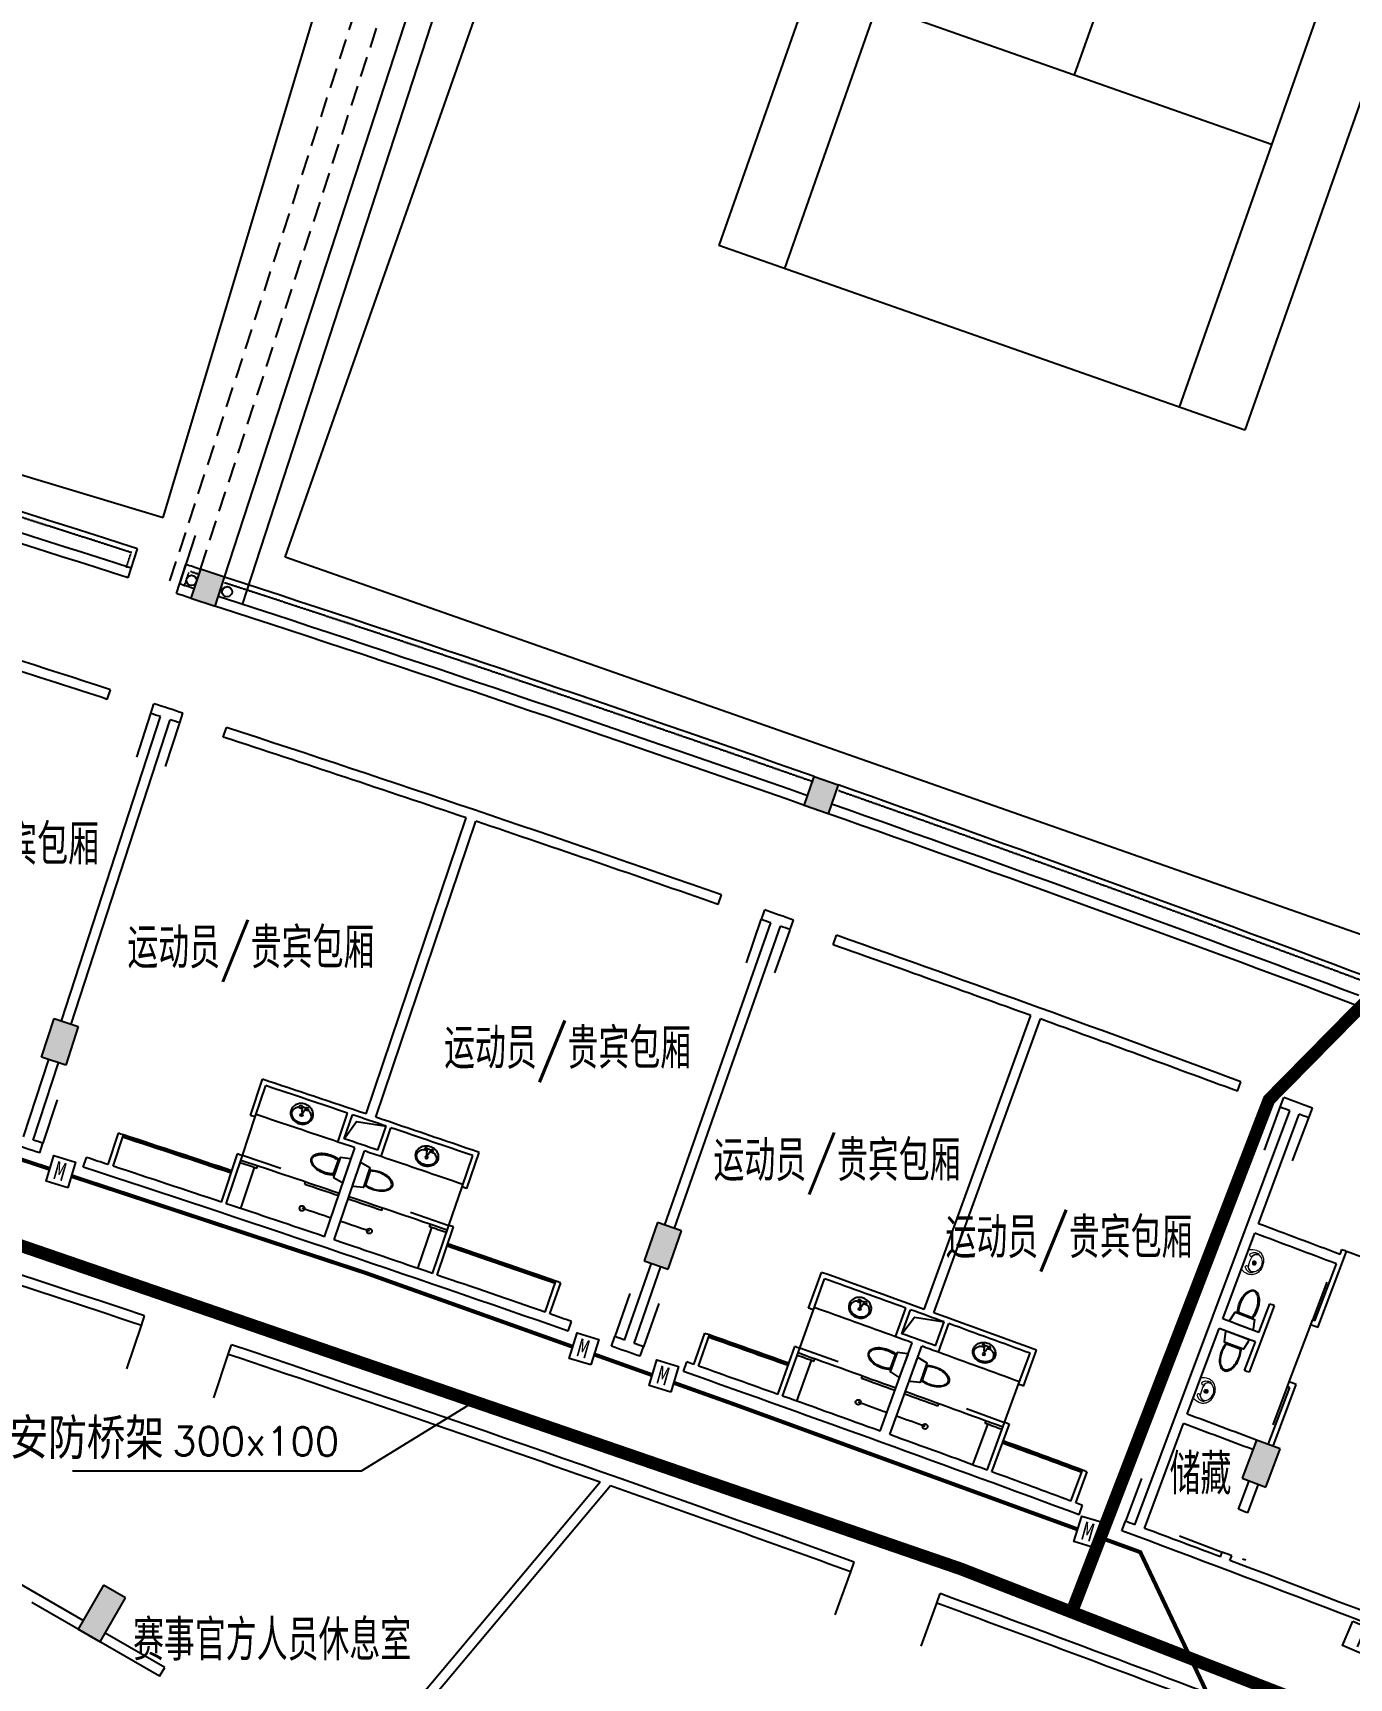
# Model space of a CAD drawing. Extents: x 23317406 to 24383751, y 42324270 to 43451021.
# Drawn here: x 24018326 to 24044219, y 43361843 to 43394221 of the extents above; entities that cross this region are included whole.
import ezdxf

# ---------------------------------------------------------------- set-up
doc = ezdxf.new("R2010")
doc.units = 0
doc.header["$MEASUREMENT"] = 0
doc.linetypes.add('DASHED', pattern=[0.75, 0.5, -0.25])
doc.linetypes.add('T-BW-SF$0$DOT2', pattern=[3.175, 0, -3.175])
doc.layers.get('0').update_dxf_attribs({"linetype": 'CONTINUOUS'})
for name, color, linetype in [('场地', 5, 'CONTINUOUS'), ('墙', 7, 'CONTINUOUS'), ('柱填充', 8, 'CONTINUOUS'), ('柱形', 7, 'CONTINUOUS'), ('汉字', 7, 'CONTINUOUS'), ('监控管线', 11, 'CONTINUOUS'), ('监控设备', 1, 'CONTINUOUS'), ('辅助件', 9, 'CONTINUOUS'), ('门禁管线', 6, 'CONTINUOUS'), ('门禁设备', 6, 'CONTINUOUS'), ('门窗', 7, 'CONTINUOUS')]:
    doc.layers.add(name, color=color, linetype=linetype)
doc.styles.add('ATT', font='txt')
doc.styles.add('HZ', font='txt.shx', dxfattribs={"bigfont": 'hztxt.shx'})
doc.styles.add('KSHZ', font='ROMANS.shx', dxfattribs={"height": 800, "bigfont": 'dfhz.shx'})
doc.styles.add('Q1', font='SimSun.ttf', dxfattribs={"width": 0.8, "height": 450})

# ---------------------------------------------------------------- blocks, each defined once
blk = doc.blocks.new('M100')
at = {"layer": '门窗'}
blk.add_line((0, 1000), (0, 0), dxfattribs=at)
blk = doc.blocks.new('WC-3')
for points in [[(382, 218, 0.033558), (397, 269, 0.056391), (412, 405, 0.056391), (397, 541, 0.070142), (358, 644, 0.106098), (290, 721, 0.162033), (225, 743, 0.162033), (161, 721, 0.106098), (93, 644, 0.070142), (54, 541, 0.056391), (38, 405, 0.056391), (54, 269, 0.033558), (69, 218)], [(55, 405, -0.056391), (70, 537, -0.070142), (108, 636, -0.106098), (170, 708, -0.162033), (225, 726, -0.162033), (280, 708, -0.106098), (343, 636, -0.070142), (381, 537, -0.056391), (396, 405, -0.056391), (381, 273, -0.027675), (369, 232), (81, 232, -0.027675), (70, 273, -0.056391)], [(-20, 24, 0.477064), (0, 0), (463, 0, 0.477064), (473, 12), (431, 207, 0.354037), (426, 211), (24, 211, 0.354037), (19, 207)]]:
    blk.add_lwpolyline(points, format="xyb", close=True)
blk = doc.blocks.new('T-FP-01$0$BAS01_PL')
at = {"lineweight": 0}
blk.add_line((-210, 0), (210, 0), dxfattribs=at)
for centre, major_axis, start_param, end_param in [((-13, 117), (-178, 178), -0.44319, -0.075128), ((-12, 164), (-127, 127), -0.628506, 0.161674), ((0, 80), (205, 205), 0.785397, 1.127606), ((0, 85), (184, 184), 0.628505, 0.94229), ((0, 80), (-205, 205), -1.127607, -0.785399), ((13, 164), (127, 127), 6.12151, 6.91169), ((13, 117), (178, 178), 0.075126, 0.443189), ((-64, 155), (131, 131), 1.907339, 2.356194), ((165, 178), (294, 294), 2.411873, 2.799781), ((-33, 140), (156, 156), 1.495668, 1.907339), ((-77, 211), (-70.7, 70.7), 0.161674, 2.208155), ((-165, 188), (-10.6, 10.6), 0.093906, 1.142323), ((-65, 221), (-84.9, 84.9), 1.094638, 1.958492), ((-126, 84), (21.2, 21.2), 3.413044, 6.554636), ((0, 730), (442, 442), 3.778951, 4.075029), ((0, 195), (26.9, 26.9), 0.7853973726036783, 7.068582679783264), ((0, 195), (-18.4, 18.4), -0.785399, 5.497786), ((78, 211), (70.7, 70.7), 4.075029, 6.12151), ((127, 84), (21.2, 21.2), 1.299344, 4.440937), ((65, 221), (84.9, 84.9), 4.324692, 5.188546), ((33, 140), (156, 156), 5.946641, 6.358312), ((165, 188), (10.6, 10.6), 5.140861, 6.189278), ((-165, 178), (-294, 294), 3.483403, 3.871311), ((64, 155), (131, 131), 5.497786, 5.946641)]:
    blk.add_ellipse(centre, major_axis=major_axis, ratio=1, start_param=start_param, end_param=end_param, dxfattribs=at)
for points in [[(-141, 58), (-175, 83), (-193, 127), (-204, 160), (-203, 207), (-193, 226), (-174, 237)], [(141, 58), (175, 83), (194, 127), (205, 160), (204, 207), (193, 226), (174, 237)]]:
    blk.add_open_spline(points, degree=3, dxfattribs=at)
blk.add_point((0, 195), dxfattribs=at)
blk = doc.blocks.new('A$C76E654EC')
at = {"layer": '辅助件', "xscale": -1, "rotation": 345.5881863549886}
blk.add_blockref('T-FP-01$0$BAS01_PL', (212, 52), dxfattribs=at)
blk = doc.blocks.new('A$C64BA7A78')
at = {"layer": '门窗', "yscale": 0.8999999999999999, "zscale": 0.8999999999999999}
for p, xscale, rotation in [((307, 1461), -0.8999999999999999, 160.0357514577107), ((1998, 845), 0.8999999999999999, 159.9402094131277)]:
    blk.add_blockref('M100', p, dxfattribs=dict(at, xscale=xscale, rotation=rotation))
blk = doc.blocks.new('A$C30FB1A88')
at = {"layer": '辅助件', "rotation": 66.85673863566856}
blk.add_blockref('WC-3', (600, 11), dxfattribs=at)
blk = doc.blocks.new('15PLAV04')
at = {"color": 0, "linetype": 'ByBlock'}
for p, q in [((2.5, -1.5), (2.5, 1.5)), ((7, 0.5), (3, 1.5)), ((4, 1.25), (4, 3.635323)), ((7, -0.5), (7, 0.5)), ((3, -1.5), (7, -0.5)), ((4, -3.628449), (4, -1.25))]:
    blk.add_line(p, q, dxfattribs=at)
blk.add_lwpolyline([(8, 9, 0.109452), (4.986152, 8.332258, 0.102376), (2.343146, 6.363961, 0.093737), (0.622313, 3.491319, 0.088426), (0, 0, 0.088426), (0.622313, -3.491319, 0.093737), (2.343146, -6.363961, 0.102376), (4.986152, -8.332258, 0.109452), (8, -9, 0.109452), (11.013848, -8.332258, 0.102376), (13.656854, -6.363961, 0.093737), (15.377687, -3.491319, 0.088426), (16, 0, 0.088426), (15.377687, 3.491319, 0.093737), (13.656854, 6.363961, 0.102376), (11.013848, 8.332258, 0.109452)], format="xyb", close=True, dxfattribs=at)
for centre in [(3, 2.5), (9, 0), (3, -2.5)]:
    blk.add_circle(centre, 1, dxfattribs=at)
for centre, radius, start, end in [((7, 3.635323), 3, 146.09549, 180), ((11.358035, 0.706347), 8.250845, 143.130102, 146.09549), ((9.915843, 1.787992), 6.448105, 118.911201, 143.130102), ((9, 3.446272), 4.553728, 90, 118.911201), ((9, 3.446272), 4.553728, 61.088799, 90), ((8.084157, 1.787992), 6.448105, 36.869898, 61.088799), ((6.641965, 0.706347), 8.250845, 17.257939, 36.869898), ((4.368267, 0), 10.631733, 0, 17.257939), ((4.368267, 0), 10.631733, 342.742061, 0), ((7, -3.628449), 3, 180, 212.259808), ((9.915843, -1.787992), 6.448105, 212.259808, 241.088799), ((9, -3.446272), 4.553728, 241.088799, 270), ((9, -3.446272), 4.553728, 270, 298.911201), ((8.084157, -1.787992), 6.448105, 298.911201, 323.130102), ((6.641965, -0.706347), 8.250845, 323.130102, 342.742061)]:
    blk.add_arc(centre, radius, start, end, dxfattribs=at)
at = {"color": 0, "linetype": 'ByBlock', "style": 'ATT'}
for tag, p, flags in [('ITEM', (0, -17.5), 3), ('ROOM_NUMBER', (0, -26.5), 1)]:
    blk.add_attdef(tag, p, '', height=6, dxfattribs=dict(at, flags=flags))
blk = doc.blocks.new('A$C7CF24AF0')
at = {"layer": '辅助件', "xscale": 25, "yscale": 25, "zscale": 25, "rotation": 246.9327746713677}
blk.add_blockref('15PLAV04', (300, 388), dxfattribs=at)
blk = doc.blocks.new('A$C598A25E8')
at = {"layer": '监控设备', "color": 6}
blk.add_lwpolyline([(525, 73), (86, 0), (0, 518), (439, 591)], close=True, dxfattribs=at)
at = {"layer": '门禁设备', "style": 'Q1', "width": 0.9}
blk.add_text('M', height=360, rotation=10.6583, dxfattribs=at).set_placement((170, 101, -121))
blk = doc.blocks.new('A$C62181696')
at = {"layer": '监控管线'}
blk.add_lwpolyline([(0, 519), (936, 519), (936, 3), (0, 3)], close=True, dxfattribs=at)
at = {"layer": '门禁管线', "color": 6, "style": 'HZ'}
blk.add_text('PT', height=400, rotation=359.4412, dxfattribs=at).set_placement((206, 91, -121))
blk = doc.blocks.new('A$C28D63360')
at = {"layer": '监控管线'}
blk.add_blockref('A$C62181696', (0, 0), dxfattribs=at)

msp = doc.modelspace()

# ---------------------------------------------------------------- hatches: boundary and pattern name
at = {"layer": '柱填充'}
for points in [[(24021435.27167, 43383094.85733), (24021910.72215, 43382940.10964), (24022096.45652, 43383510.63811), (24021621.00604, 43383665.3858)], [(24034169.62888, 43379419.85889), (24033697.88789, 43379585.57079), (24033499.03887, 43379019.47975), (24033970.77987, 43378853.76785)], [(24018742.34771, 43374823.70721), (24019217.78083, 43374668.90622), (24018970.09925, 43373908.21322), (24018494.66613, 43374063.01422)], [(24031087.91549, 43370645.36278), (24030616.17449, 43370811.07468), (24030351.03545, 43370056.28909), (24030822.77645, 43369890.57719)], [(24042863.09182, 43366352.14972), (24042395.27361, 43366528.63237), (24042112.90137, 43365780.12323), (24042580.71958, 43365603.64059)], [(24020148.94204, 43363422.28459), (24019715.92934, 43363672.28459), (24019215.92934, 43362806.25919), (24019648.94204, 43362556.25919)]]:
    msp.add_hatch(color=256, dxfattribs=at).paths.add_polyline_path(points)

# ---------------------------------------------------------------- linework, layer by layer
at = {"layer": '场地'}
for p, q in [((24020887.11709, 43384685.86924), (24032677.13639, 43423954.11907)), ((24023290.4415, 43383903.49665), (24036876.65846, 43422587.01651)), ((24039697.28733, 43412465.47956), (24031820.59521, 43390038.47304)), ((24040989.88299, 43412011.50109), (24033113.19087, 43389584.49457)), ((24048754.89198, 43409284.31656), (24040878.19986, 43386857.31005)), ((24050047.48765, 43408830.33809), (24042170.79552, 43386403.33158)), ((24043054.81676, 43405472.80867), (24038813.2661, 43393396.00247)), ((24034930.7616, 43394759.59473), (24042695.77059, 43392032.41021)), ((23998858.5867, 43391299.78251), (24020886.63821, 43384686.01302)), ((24042170.79552, 43386403.33158), (24031820.59521, 43390038.47304)), ((24044990.95265, 43376281.96031), (24023290.91325, 43383903.33097))]:
    msp.add_line(p, q, dxfattribs=at)
at = {"layer": '墙'}
for p, q in [((24020198.72729, 43383495.2002), (24020382.85595, 43384066.24891)), ((24021150.02509, 43383187.51408), (24021335.18642, 43383758.22879)), ((24019788.8498, 43381105.57215), (24019850.34472, 43381295.88341)), ((24020644.86837, 43380828.19531), (24020706.67439, 43381018.40576)), ((24021215.2949, 43380642.5), (24021277.30823, 43380832.64296)), ((24018885.30226, 43374777.16122), (24020835.01576, 43380766.37159)), ((24019075.47551, 43374715.24082), (24021025.19249, 43380704.4619)), ((24022070.55439, 43380362.79139), (24022132.87855, 43380552.8327)), ((24024880.88557, 43372944.86386), (24026851.8441, 43378770.48175)), ((24025070.33656, 43372880.76765), (24027041.29508, 43378706.38554)), ((24031807.20835, 43377068.62732), (24031873.07102, 43377257.47146)), ((24032656.61002, 43376771.60458), (24032722.78139, 43376960.34078)), ((24030757.6494, 43370761.37776), (24032845.28276, 43376705.41697)), ((24030946.3458, 43370695.093), (24033033.98285, 43376639.14274)), ((24033222.60744, 43376572.81803), (24033288.98451, 43376761.48197)), ((24034071.19652, 43376273.48162), (24034137.88198, 43376462.03678)), ((24035862.30602, 43369100.51192), (24037957.36374, 43374882.65983)), ((24036050.34335, 43369032.37996), (24038145.40107, 43374814.52787)), ((24018141.94427, 43372493.68348), (24018637.66351, 43374016.45428)), ((24018332.12101, 43372431.77379), (24018827.83676, 43373954.53388)), ((24022605.12451, 43372918.1564), (24022842.61088, 43373629.56361)), ((24022699.9788, 43372886.49155), (24022905.80033, 43373503.04447)), ((24042020.51127, 43373393.18982), (24042090.0857, 43373580.69821)), ((24042863.88956, 43373079.47215), (24042933.77049, 43373266.86654)), ((24024325.40564, 43372393.63323), (24024517.27641, 43372962.1274)), ((24024452.13313, 43372456.4038), (24024612.02544, 43372930.14893)), ((24040006.95707, 43364859.5784), (24043051.22019, 43373009.57623)), ((24042433.77126, 43370784.99604), (24043238.57645, 43372939.59317)), ((24043425.85623, 43372869.56113), (24043495.9414, 43373056.87922)), ((24019807.40849, 43371948.87137), (24020010.55658, 43372566.31032)), ((24019902.3991, 43371917.61781), (24020105.54718, 43372535.05676)), ((24025114.44556, 43372232.32622), (24025275.03422, 43372705.83576)), ((24025177.02974, 43372105.50658), (24025369.73613, 43372673.71803)), ((24018460.31251, 43372179.63429), (24018522.32754, 43372369.7767)), ((24019315.56318, 43371899.90737), (24019377.89414, 43372089.94645)), ((24022035.15722, 43371210.77908), (24022351.80571, 43372159.32203)), ((24022130.01151, 43371179.11423), (24022446.66001, 43372127.65718)), ((24026767.8087, 43371510.23856), (24026978.60915, 43372125.10698)), ((24026862.40384, 43371477.80772), (24027105.63513, 43372187.27129)), ((24026184.05362, 43369807.52601), (24026508.362, 43370753.47743)), ((24026278.64876, 43369775.09517), (24026602.95714, 43370721.04659)), ((24041733.94066, 43368911.43332), (24042363.7882, 43370597.63977)), ((24043604.46815, 43368742.9213), (24044169.29692, 43370239.90779)), ((24044040.43669, 43370181.65647), (24044075.73849, 43370275.21812)), ((24029962.35374, 43368496.96262), (24030492.55249, 43370006.57737)), ((24030151.05384, 43368430.68839), (24030681.24888, 43369940.29261)), ((24033586.49414, 43369122.46555), (24033839.13587, 43369828.63278)), ((24043546.21152, 43368871.79331), (24043969.8331, 43369994.53316)), ((24028402.46411, 43369041.82405), (24028615.92678, 43369655.77331)), ((24028496.91785, 43369008.98364), (24028710.38052, 43369622.93289)), ((24033680.64977, 43369088.77998), (24033899.60593, 43369700.79158)), ((24042445.27328, 43368645.01724), (24042657.08439, 43369206.38801)), ((24020460.01431, 43368784.121), (24020523.07084, 43368973.92057)), ((24028858.00144, 43368671.45154), (24028923.85735, 43368860.29803)), ((24035295.16794, 43368561.28326), (24035499.14906, 43369125.54535)), ((24035423.20848, 43368621.33009), (24035593.19274, 43369091.54849)), ((24036080.57882, 43368383.14372), (24036251.25425, 43368853.1117)), ((24042256.4784, 43367861.37552), (24042750.70417, 43369171.24026)), ((24043464.12809, 43368795.88042), (24043499.42989, 43368889.44207)), ((24029707.40723, 43368374.44871), (24029773.57691, 43368563.18549)), ((24031325.50903, 43368016.44138), (24031542.47952, 43368629.15976)), ((24031419.77339, 43367983.06131), (24031636.74389, 43368595.77968)), ((24036140.43733, 43368255.01504), (24036345.24784, 43368818.97661)), ((24041034.11006, 43367037.8706), (24041663.9576, 43368724.07705)), ((24022166.94348, 43368213.8662), (24022230.63358, 43368403.45409)), ((24030273.40296, 43368175.66274), (24030339.78171, 43368364.3261)), ((24032980.15398, 43367427.66419), (24033317.00962, 43368369.2205)), ((24033074.30962, 43367393.97862), (24033411.16525, 43368335.53493)), ((24037718.12606, 43367625.87277), (24037942.024, 43368236.09381)), ((24037812.00622, 43367591.42693), (24038070.35, 43368295.52813)), ((24042162.85847, 43367896.52288), (24042374.66958, 43368457.89365)), ((24031121.9828, 43367876.30823), (24031188.67502, 43368064.861)), ((24042628.8633, 43366440.51154), (24043051.98636, 43367561.93016)), ((24042722.42694, 43366405.21501), (24043180.84657, 43367620.18143)), ((24043005.20472, 43367579.57891), (24043040.50652, 43367673.14056)), ((24037098.101, 43365936.02989), (24037442.55937, 43366874.83149)), ((24037191.98116, 43365901.58405), (24037536.43953, 43366840.38565)), ((24040194.31334, 43364789.59534), (24040964.127, 43366850.51433)), ((24038746.25634, 43365328.43911), (24038972.13216, 43365937.9308)), ((24038840.02429, 43365293.68898), (24039065.90011, 43365903.18067)), ((24042040.57471, 43365164.62033), (24042252.88528, 43365727.31484)), ((24042227.69802, 43365094.01674), (24042440.01256, 43365656.72178)), ((24038906.26102, 43365055.81446), (24038975.82873, 43365243.32535)), ((24039749.64381, 43364742.11662), (24039819.52307, 43364929.51163)), ((24041687.55673, 43364229.00378), (24041722.85853, 43364322.56543)), ((24019315.92922, 43362979.46442), (24017324.07079, 43364129.46442)), ((24034416.66892, 43363933.87349), (24034484.90588, 43364121.87274)), ((24041874.68004, 43364158.40018), (24041909.98183, 43364251.96184)), ((24036107.32045, 43363317.03062), (24036176.18494, 43363504.80091)), ((24020818.07621, 43361881.25934), (24018306.60254, 43363331.25934)), ((24020918.07621, 43362054.46442), (24019748.94192, 43362729.46442)), ((24020818.07621, 43361881.25934), (24020918.07621, 43362054.46442))]:
    msp.add_line(p, q, dxfattribs=at)
at = {"layer": '墙', "ltscale": 300}
for p, q in [((24024063.65887, 43370529.36376), (24024656.54883, 43372281.7854)), ((24024253.10985, 43370465.26755), (24024845.99981, 43372217.68919)), ((24034993.62355, 43366703.03596), (24035623.84417, 43368442.38126)), ((24035181.66088, 43366634.904), (24035811.8815, 43368374.24931))]:
    msp.add_line(p, q, dxfattribs=at)
at = {"layer": '墙', "ltscale": 5000}
for p, q in [((24029485.04846, 43365696.79676), (24025163.84118, 43360546.98246)), ((24029686.56991, 43365625.81591), (24025317.05007, 43360418.42494))]:
    msp.add_line(p, q, dxfattribs=at)
for start, end in [(67.1172342395, 67.1172342395), (66.2587266313, 66.2587266313), (64.4772342395, 64.4772342395), (64.9387266313, 64.9387266313)]:
    msp.add_arc((23850578.58196, 42857442.58139), 533172.67138, start, end, dxfattribs=at)
at = {"layer": '墙'}
for centre, radius, start, end in [((23850634.74669, 42857737.27781), 530172.67138, 79.4743453394, 79.4743453394), ((23850639.30178, 42857736.37231), 530172.67138, 78.1227654233, 78.1227654233), ((23850644.55659, 42857735.23786), 530172.67138, 77.5606287088, 77.5606287088), ((23850649.0789, 42857734.18074), 530172.67138, 76.2090487927, 76.2090487927), ((23850578.58196, 42857442.58139), 553322.67138, 72.1286283283, 73.2620759435), ((23850578.58196, 42857442.58139), 552722.67138, 72.1286283283, 73.2626246478), ((23850578.58196, 42857442.58139), 552922.67138, 72.1286283283, 73.2620759435), ((23850578.58196, 42857442.58139), 550522.67138, 72.0928934249, 72.9732144524), ((23850578.58196, 42857442.58139), 553322.67138, 71.9938866954, 72.0249860751), ((23850578.58196, 42857442.58139), 553322.67138, 70.6738847678, 71.9420749464), ((23850578.58196, 42857442.58139), 552722.67138, 71.9938962623, 72.0249860751), ((23850578.58196, 42857442.58139), 552922.67138, 71.9938866954, 72.0249860751), ((23850578.58196, 42857442.58139), 552922.67138, 70.6738847678, 71.9420749464), ((23850578.58196, 42857442.58139), 552722.67138, 70.6733362225, 71.9426246479), ((23850578.58196, 42857442.58139), 550322.67138, 72.0928934249, 72.5226426322), ((23850578.58196, 42857442.58139), 550522.67138, 71.9367521904, 71.9992086805), ((23850578.58196, 42857442.58139), 550322.67138, 71.9783917419, 71.9992086805), ((23850578.58196, 42857442.58139), 550322.67138, 71.9367521904, 71.957569129), ((23850578.58196, 42857442.58139), 550522.67138, 70.7728934249, 71.8430674459), ((23850578.58196, 42857442.58139), 550322.67138, 71.3183917419, 71.8430674459), ((23850578.58196, 42857442.58139), 553322.67138, 69.4782482342, 70.6220730186), ((23850578.58196, 42857442.58139), 552922.67138, 69.4782632162, 70.6220730186), ((23850578.58196, 42857442.58139), 550322.67138, 70.7728934249, 71.297569129), ((23850578.58196, 42857442.58139), 552722.67138, 69.4782707153, 70.6220646083), ((23850578.58196, 42857442.58139), 550522.67138, 70.6167521904, 70.6792086805), ((23850578.58196, 42857442.58139), 550322.67138, 70.6583917419, 70.6792086805), ((23850578.58196, 42857442.58139), 550322.67138, 70.6167521904, 70.637569129), ((23850578.58196, 42857442.58139), 550522.67138, 69.6427787621, 70.5230674459), ((23850578.58196, 42857442.58139), 550322.67138, 70.0933344104, 70.5230674459), ((23850578.58196, 42857442.58139), 550322.67138, 69.6427787621, 70.0725117975), ((23850578.58196, 42857442.58139), 544172.67138, 71.3185094059, 71.5449039016), ((23850578.58196, 42857442.58139), 544072.67138, 71.3553656409, 71.5343739635), ((23850578.58196, 42857442.58139), 539022.67138, 71.62212287, 73.1673944776), ((23850578.58196, 42857442.58139), 550322.67138, 69.528277079, 69.5490940176), ((23850578.58196, 42857442.58139), 550522.67138, 69.4866375275, 69.5490940176), ((23850578.58196, 42857442.58139), 543422.67138, 71.5343676654, 71.5449106823), ((23850578.58196, 42857442.58139), 544072.67138, 71.2711261356, 71.3448347352), ((23850578.58196, 42857442.58139), 544172.67138, 71.0710569693, 71.297451465), ((23850578.58196, 42857442.58139), 550322.67138, 69.4866375275, 69.5074544661), ((23850578.58196, 42857442.58139), 541622.67138, 71.9362389498, 71.9574018938), ((23850578.58196, 42857442.58139), 542272.67138, 71.782617824, 71.7931836855), ((23850578.58196, 42857442.58139), 543572.67138, 71.271130979, 71.3448298919), ((23850578.58196, 42857442.58139), 544072.67138, 71.0815869073, 71.26059523), ((23850578.58196, 42857442.58139), 541422.67138, 71.9362389498, 71.999721921), ((23850578.58196, 42857442.58139), 541622.67138, 71.7931900256, 71.8410144833), ((23850578.58196, 42857442.58139), 542622.67138, 71.5343598931, 71.5449199127), ((23850578.58196, 42857442.58139), 543472.67138, 71.3185229673, 71.355371454), ((23850578.58196, 42857442.58139), 543472.67138, 71.2605894168, 71.2974379035), ((23850578.58196, 42857442.58139), 541422.67138, 70.7749463875, 71.8410144833), ((23850578.58196, 42857442.58139), 541622.67138, 71.5449286871, 71.782611484), ((23850578.58196, 42857442.58139), 543422.67138, 71.0710501886, 71.0815932054), ((23850578.58196, 42857442.58139), 541622.67138, 71.3185589771, 71.5343501455), ((23850578.58196, 42857442.58139), 538822.67138, 71.62212287, 72.4093011444), ((23850578.58196, 42857442.58139), 542622.67138, 71.0710409582, 71.0816009777), ((23850578.58196, 42857442.58139), 547822.67138, 69.3279804354, 69.5074069539), ((23850578.58196, 42857442.58139), 548022.67138, 69.3279804354, 69.5074107708), ((23850578.58196, 42857442.58139), 541622.67138, 71.0816107253, 71.2974018938), ((23850578.58196, 42857442.58139), 548122.67138, 69.3175273411, 69.3279804354), ((23850578.58196, 42857442.58139), 544172.67138, 70.0934520744, 70.3198465701), ((23850578.58196, 42857442.58139), 541622.67138, 70.8333493869, 71.0710321837), ((23850578.58196, 42857442.58139), 542272.67138, 70.8227771853, 70.8333430468), ((23850578.58196, 42857442.58139), 544072.67138, 70.1303083094, 70.3093166321), ((23850578.58196, 42857442.58139), 546622.67138, 69.4170755915, 69.4275573845), ((23850578.58196, 42857442.58139), 541622.67138, 70.7749463875, 70.8227708453), ((23850578.58196, 42857442.58139), 543422.67138, 70.309310334, 70.3198533508), ((23850578.58196, 42857442.58139), 544072.67138, 70.0460688042, 70.1197774038), ((23850578.58196, 42857442.58139), 544172.67138, 69.8459996379, 70.0723941335), ((23850578.58196, 42857442.58139), 546022.67138, 69.4276668053, 69.5073724757), ((23850578.58196, 42857442.58139), 546622.67138, 69.3279804354, 69.3332213248), ((23850578.58196, 42857442.58139), 541622.67138, 70.6585589771, 70.679721921), ((23850578.58196, 42857442.58139), 542272.67138, 70.495087717, 70.5056535785), ((23850578.58196, 42857442.58139), 543472.67138, 70.0934656359, 70.1303141226), ((23850578.58196, 42857442.58139), 543572.67138, 70.0460736475, 70.1197725604), ((23850578.58196, 42857442.58139), 544072.67138, 69.8565295759, 70.0355378985), ((23850578.58196, 42857442.58139), 545822.67138, 69.4277033324, 69.5073686307), ((23850578.58196, 42857442.58139), 546522.67138, 69.3174967386, 69.3332222838), ((23850578.58196, 42857442.58139), 538822.67138, 70.607832923, 71.4307550606), ((23850578.58196, 42857442.58139), 539022.67138, 70.0509271526, 71.4307550606), ((23850578.58196, 42857442.58139), 541422.67138, 70.6162389498, 70.679721921), ((23850578.58196, 42857442.58139), 541622.67138, 70.6162389498, 70.6374018938), ((23850578.58196, 42857442.58139), 542622.67138, 70.3093025617, 70.3198625812), ((23850578.58196, 42857442.58139), 543472.67138, 70.0355320854, 70.0723805721), ((23850578.58196, 42857442.58139), 541622.67138, 70.5056599186, 70.5210144833), ((23850578.58196, 42857442.58139), 541622.67138, 70.3198551839, 70.495081377), ((23850578.58196, 42857442.58139), 545222.67138, 69.4173043665, 69.4278130743), ((23850578.58196, 42857442.58139), 541422.67138, 69.6448317247, 70.5210144833), ((23850578.58196, 42857442.58139), 543422.67138, 69.8459928571, 69.856535874), ((23850578.58196, 42857442.58139), 545222.67138, 69.3279804354, 69.3332347822), ((23850578.58196, 42857442.58139), 545322.67138, 69.3174736689, 69.3332338187), ((23850578.58196, 42857442.58139), 541622.67138, 70.0935016456, 70.3092928141), ((23850578.58196, 42857442.58139), 544022.67138, 69.354274157, 69.507333899), ((23850578.58196, 42857442.58139), 541622.67138, 69.8565533939, 70.0723445623), ((23850578.58196, 42857442.58139), 542622.67138, 69.8459836267, 69.8565436463), ((23850578.58196, 42857442.58139), 543822.67138, 69.3542826405, 69.5073300257), ((23850578.58196, 42857442.58139), 542272.67138, 69.6601602858, 69.6707261474), ((23850578.58196, 42857442.58139), 538822.67138, 70.0509271526, 70.5851137116), ((23850578.58196, 42857442.58139), 541622.67138, 69.6707324874, 69.8459586805), ((23850578.58196, 42857442.58139), 541622.67138, 69.6447993811, 69.6601539458), ((23850578.58196, 42857442.58139), 542622.67138, 69.317421389, 69.3385570243), ((23850578.58196, 42857442.58139), 541422.67138, 67.616116082, 69.5496072581), ((23850578.58196, 42857442.58139), 541622.67138, 69.5284443142, 69.5496072581), ((23850578.58196, 42857442.58139), 541622.67138, 69.3385589771, 69.5072872309), ((23850578.58196, 42857442.58139), 541722.67138, 69.3174038465, 69.3385570243), ((23850578.58196, 42857442.58139), 541622.67138, 68.0185589771, 69.3174018938), ((23850578.58196, 42857442.58139), 539022.67138, 69.0090338229, 69.8595593432), ((23850578.58196, 42857442.58139), 538822.67138, 69.3386139486, 69.8595593432)]:
    msp.add_arc(centre, radius, start, end, dxfattribs=at)
at = {"layer": '柱填充', "linetype": 'T-BW-SF$0$DOT2', "ltscale": 10}
for p, q in [((24020164.92595, 43383716.22927), (24020256.99028, 43384001.75364)), ((24021306.86186, 43383346.88349), (24021399.44253, 43383632.24085))]:
    msp.add_line(p, q, dxfattribs=at)
for start, end in [(72.1389850586, 73.2620759435), (71.9938866954, 72.0146293448), (70.6738847678, 71.9420749464), (69.4886087089, 70.6220730186)]:
    msp.add_arc((23850578.58196, 42857442.58139), 553222.67138, start, end, dxfattribs=at)
at = {"layer": '柱形'}
for p, q in [((24021621.00604, 43383665.3858), (24021435.27167, 43383094.85733)), ((24022096.45652, 43383510.63811), (24021621.00604, 43383665.3858)), ((24021910.72215, 43382940.10964), (24022096.45652, 43383510.63811)), ((24021435.27167, 43383094.85733), (24021910.72215, 43382940.10964)), ((24033499.03887, 43379019.47975), (24033697.88789, 43379585.57079)), ((24033697.88789, 43379585.57079), (24034169.62888, 43379419.85889)), ((24034169.62888, 43379419.85889), (24033970.77987, 43378853.76785)), ((24033970.77987, 43378853.76785), (24033499.03887, 43379019.47975)), ((24018494.66613, 43374063.01422), (24018742.34771, 43374823.70721)), ((24018742.34771, 43374823.70721), (24019217.78083, 43374668.90622)), ((24019217.78083, 43374668.90622), (24018970.09925, 43373908.21322)), ((24018970.09925, 43373908.21322), (24018494.66613, 43374063.01422)), ((24030616.17449, 43370811.07468), (24030351.03545, 43370056.28909)), ((24031087.91549, 43370645.36278), (24030616.17449, 43370811.07468)), ((24030822.77645, 43369890.57719), (24031087.91549, 43370645.36278)), ((24030351.03545, 43370056.28909), (24030822.77645, 43369890.57719)), ((24042395.27361, 43366528.63237), (24042112.90137, 43365780.12323)), ((24042863.09182, 43366352.14972), (24042395.27361, 43366528.63237)), ((24042580.71958, 43365603.64059), (24042863.09182, 43366352.14972)), ((24042112.90137, 43365780.12323), (24042580.71958, 43365603.64059)), ((24019715.92934, 43363672.28459), (24019215.92934, 43362806.25919)), ((24020148.94204, 43363422.28459), (24019715.92934, 43363672.28459)), ((24019648.94204, 43362556.25919), (24020148.94204, 43363422.28459)), ((24019215.92934, 43362806.25919), (24019648.94204, 43362556.25919))]:
    msp.add_line(p, q, dxfattribs=at)
at = {"layer": '监控管线'}
for p, q in [((24024791.13867, 43365920.92231), (24026964.68141, 43367261.00777)), ((24019102.93147, 43365920.92231), (24024791.13867, 43365920.92231))]:
    msp.add_line(p, q, dxfattribs=at)
at = {"layer": '监控管线', "color": 2, "const_width": 250}
for points in [[(24044564.89986, 43375175.95917), (24042642.73946, 43373224.54249), (24038797.04316, 43363232.83021)], [(24005962.50221, 43374375.84004), (24015968.38047, 43371083.25573), (24036574.23217, 43363994.77166), (24059466.1809, 43355072.36259), (24079699.51177, 43346886.28986)]]:
    msp.add_lwpolyline(points, dxfattribs=at)
at = {"layer": '监控设备', "color": 1}
msp.add_line((24042190.49089, 43364161.06241), (24042119.77946, 43364184.60341), dxfattribs=at)
at = {"layer": '辅助件', "linetype": 'DASHED', "ltscale": 800}
for p, q in [((24021021.61267, 43383439.40059), (24034471.50391, 43424755.33149)), ((24021621.01468, 43383665.41233), (24034587.34589, 43423495.9236))]:
    msp.add_line(p, q, dxfattribs=at)
at = {"layer": '辅助件', "ltscale": 300}
for p, q in [((24022447.93818, 43382975.07793), (24035897.82942, 43424291.00883)), ((24022096.45652, 43383510.63811), (24035063.00393, 43423341.81352))]:
    msp.add_line(p, q, dxfattribs=at)
at = {"layer": '辅助件'}
for p, q in [((24022414.5744, 43371084.11968), (24022683.6906, 43371890.27628)), ((24022731.1068, 43371874.41107), (24022746.93923, 43371921.83823)), ((24023673.95301, 43371557.93004), (24023689.94225, 43371605.30456)), ((24025187.26246, 43371045.93797), (24025203.32133, 43371093.28893)), ((24025900.26819, 43369904.81852), (24026175.89445, 43370708.7726)), ((24026128.58567, 43370724.95532), (24026144.80109, 43370772.25291)), ((24043040.30064, 43367673.21827), (24043464.12809, 43368795.88042)), ((24033356.77651, 43367292.92193), (24033643.06654, 43368093.14065)), ((24033690.13272, 43368076.26533), (24033706.9755, 43368123.34316)), ((24034625.99717, 43367739.69891), (24034642.9956, 43367786.72076)), ((24036128.01451, 43367195.46983), (24036145.08205, 43367242.46664)), ((24036816.46052, 43366039.3674), (24037109.21204, 43366837.24492)), ((24037062.26005, 43366854.43539), (24037079.48297, 43366901.37549))]:
    msp.add_line(p, q, dxfattribs=at)
for points in [[(24024452.13313, 43372456.4038), (24024693.54908, 43372798.60875), (24025275.03422, 43372705.83576)], [(24035423.20848, 43368621.33009), (24035672.46551, 43368948.05826), (24036251.25425, 43368853.1117)]]:
    msp.add_lwpolyline(points, dxfattribs=at)
for centre in [(24023619.63531, 43371088.33559), (24024945.26116, 43370639.80272), (24034561.65211, 43367271.37309), (24035877.38548, 43366794.60132)]:
    msp.add_circle(centre, 50, dxfattribs=at)
for centre, radius, start, end in [((23850578.58196, 42857442.58139), 543472.67138, 71.355371454, 71.5343681504), ((23850578.58196, 42857442.58139), 543472.67138, 71.0815927204, 71.2605894168), ((23850578.58196, 42857442.58139), 542472.67138, 71.4973915482, 71.5343501455), ((23850578.58196, 42857442.58139), 542522.67138, 71.3185414281, 71.53435892), ((23850578.58196, 42857442.58139), 542472.67138, 71.3185424016, 71.3923480562), ((23850578.58196, 42857442.58139), 542472.67138, 71.2236128147, 71.2974184693), ((23850578.58196, 42857442.58139), 542522.67138, 71.0816019508, 71.2974194427), ((23848506.14099, 42851479.81366), 548322.67138, 71.3129851959, 71.3756466088), ((23848601.13495, 42851447.6407), 548322.67138, 71.2398939449, 71.3025553578), ((23850578.58196, 42857442.58139), 542472.67138, 71.0816107253, 71.1185693226), ((23850578.58196, 42857442.58139), 543472.67138, 70.1303141226, 70.309310819), ((23850578.58196, 42857442.58139), 542522.67138, 70.0934840967, 70.3093015886), ((23850578.58196, 42857442.58139), 543472.67138, 69.856535389, 70.0355320854), ((23850578.58196, 42857442.58139), 542472.67138, 70.2723342168, 70.3092928141), ((23850578.58196, 42857442.58139), 542472.67138, 70.0934850701, 70.1672907247), ((23848379.13278, 42851525.48465), 548322.67138, 70.0879278645, 70.1505892773), ((23850578.58196, 42857442.58139), 542472.67138, 69.9985554832, 70.0723611379), ((23850578.58196, 42857442.58139), 542522.67138, 69.8565446194, 70.0723621113), ((23848473.41718, 42851491.28811), 548322.67138, 70.0148366135, 70.0774980263), ((23850578.58196, 42857442.58139), 542472.67138, 69.8565533939, 69.8935119912)]:
    msp.add_arc(centre, radius, start, end, dxfattribs=at)
at = {"layer": '门禁管线', "const_width": 80}
for points in [[(24017640.19563, 43372199.1769), (24018653.60608, 43371865.29618)], [(24019088.57005, 43371721.99188), (24024866.10166, 43369818.51202), (24028957.866, 43368359.4057)], [(24029380.41133, 43368208.72777), (24030526.57345, 43367800.01107)], [(24030934.03477, 43367654.71204), (24032155.61265, 43367219.1024), (24038892.36203, 43364765.4946)], [(24039301.72175, 43364616.40071), (24040110.48341, 43364321.83967), (24041410.37065, 43361582.52458)]]:
    msp.add_lwpolyline(points, dxfattribs=at)
at = {"layer": '门窗'}
for p, q in [((24022446.66001, 43372127.65718), (24022699.99953, 43372886.48463)), ((24026508.362, 43370753.47743), (24026767.78803, 43371510.24565)), ((24033411.16525, 43368335.53493), (24033680.67034, 43369088.77262)), ((24037442.55937, 43366874.83149), (24037718.10555, 43367625.88029))]:
    msp.add_line(p, q, dxfattribs=at)
for centre in [(24021446.1004, 43383447.24837), (24022144.42842, 43383223.8049)]:
    msp.add_circle(centre, 100, dxfattribs=at)
for radius, start, end in [(542222.67138, 71.5449286871, 71.7826173369), (542247.67138, 71.5449286871, 71.7826175804), (542272.67138, 71.5449286871, 71.782617824), (542222.67138, 70.833343534, 71.0710321837), (542247.67138, 70.8333432904, 71.0710321837), (542272.67138, 70.8333430468, 71.0710321837), (542222.67138, 70.3198551839, 70.4950872298), (542247.67138, 70.3198551839, 70.4950874734), (542272.67138, 70.3198551839, 70.495087717), (542222.67138, 69.6707266345, 69.8459586805), (542247.67138, 69.6707263909, 69.8459586805), (542272.67138, 69.6707261474, 69.8459586805)]:
    msp.add_arc((23850578.58196, 42857442.58139), radius, start, end, dxfattribs=at)

# ---------------------------------------------------------------- block references
at = {"layer": '监控管线', "rotation": 336.8328907799441}
msp.add_blockref('A$C28D63360', (24044088.60945, 43362484.32305), dxfattribs=at)
at = {"layer": '辅助件'}
for name, p, rotation in [('A$C7CF24AF0', (24023411.95252, 43372728.11827), 4.508546258534199), ('A$C30FB1A88', (24023831.35323, 43371557.53121), 4.205132280265498), ('A$C76E654EC', (24042141.98455, 43370298.45224), 263.851522855851), ('A$C7CF24AF0', (24034389.07478, 43368915.22116), 3.283488927100597), ('A$C64BA7A78', (24020193.29138, 43367314.89656), 1.586229552131541), ('WC-3', (24042236.10433, 43368509.42033), 159.4533656934436), ('A$C30FB1A88', (24034783.35288, 43367735.93501), 2.980074948831894), ('A$C64BA7A78', (24034108.54314, 43362472.77114), 359.9672628127947)]:
    msp.add_blockref(name, p, dxfattribs=dict(at, rotation=rotation))
at = {"layer": '辅助件', "xscale": -1}
for name, p, rotation in [('A$C7CF24AF0', (24026105.92888, 43371816.67578), 318.1074146123041), ('A$C30FB1A88', (24025061.95265, 43371141.18731), 318.4108285905727), ('WC-3', (24042306.4399, 43368697.21682), 339.4816899114816), ('A$C7CF24AF0', (24037062.94905, 43367946.39071), 316.8823572808705), ('A$C30FB1A88', (24036004.76974, 43367293.37649), 317.1857712591391), ('A$C76E654EC', (24041057.99118, 43367411.02754), 234.9943233521151)]:
    msp.add_blockref(name, p, dxfattribs=dict(at, rotation=rotation))
at = {"layer": '门禁设备', "color": 6, "rotation": 333.5977683912689}
for p in [(24018507.34993, 43371662.84036), (24028801.18038, 43368173.83659), (24030372.3355, 43367639.79439), (24038729.54908, 43364569.05171)]:
    msp.add_blockref('A$C598A25E8', p, dxfattribs=at)
at = {"layer": '门窗'}
for p, xscale, yscale, zscale, rotation in [((24021211.74553, 43383377.75231), -1.000180889833868, 1.000180889833868, 1.000180889833868, 342.066444038133), ((24020644.18203, 43380826.08307), 0.8999999999978452, 0.8999999999978452, 0.8999999999978452, 162.2088303646609), ((24021214.60625, 43380640.3885), -0.8999999999978452, 0.8999999999978452, 0.8999999999978452, 161.727130506034), ((24032655.8752, 43376769.50871), 0.8999999999978452, 0.8999999999978452, 0.8999999999978452, 160.8888303645296), ((24033221.87034, 43376570.72295), -0.8999999999978452, 0.8999999999978452, 0.8999999999978452, 160.4071305061765), ((24018522.32754, 43372369.7767), 0.8999999999978452, 0.8999999999978452, 0.8999999999978452, 341.8886267164845), ((24042863.11355, 43373077.39118), 0.8999999999978452, 0.8999999999978452, 0.8999999999978452, 159.7587157021465), ((24043425.07795, 43372867.481), -0.8999999999978452, 0.8999999999978452, 0.8999999999978452, 159.277015842956), ((24022446.66001, 43372127.65718), -0.8, 0.8, 0.8, 251.532855194234), ((24026508.362, 43370753.47743), 0.8, 0.8, 0.8, 71.08310567660426), ((24044169.29692, 43370239.90779), -0.8999999999978452, 0.8999999999978452, 0.8999999999978452, 249.3279804359488), ((24043499.42989, 43368889.44207), -0.8000002710886059, 0.8000002710886059, 0.8000002710886059, 339.3279804359488), ((24029773.57691, 43368563.18549), -0.8999999999978452, 0.8999999999978452, 0.8999999999978452, 340.7273341543529), ((24030339.78171, 43368364.3261), 0.8999999999978452, 0.8999999999978452, 0.8999999999978452, 340.5686267164842), ((24033411.16525, 43368335.53493), -0.8, 0.8, 0.8, 250.3077978628004), ((24043006.19893, 43367579.12638), 0.8000002710886059, 0.8000002710886059, 0.8000002710886059, 159.4171898316861), ((24037442.55937, 43366874.83149), 0.8, 0.8, 0.8, 69.85804834517066), ((24039819.52307, 43364929.51163), -0.8999999999978452, 0.8999999999978452, 0.8999999999978452, 339.5972194914868), ((24041722.85853, 43364322.56543), 0.9, 0.9, 0.9, 69.32798043542941)]:
    msp.add_blockref('M100', p, dxfattribs=dict(at, xscale=xscale, yscale=yscale, zscale=zscale, rotation=rotation))

# ---------------------------------------------------------------- texts
at = {"layer": '汉字', "style": 'KSHZ', "width": 0.8}
for s, p in [('运动员/贵宾包厢', (24014766.60468, 43377848.12539)), ('运动员/贵宾包厢', (24020183.1836, 43375812.75117)), ('运动员/贵宾包厢', (24026415.16159, 43373835.52914)), ('运动员/贵宾包厢', (24031715.2572, 43371625.69375)), ('运动员/贵宾包厢', (24036278.02437, 43370109.56044)), ('储藏', (24040687.52405, 43365457.85875)), ('赛事官方人员休息室', (24020296.07471, 43362189.98986))]:
    msp.add_text(s, height=800, dxfattribs=at).set_placement(p)
at = {"layer": '监控管线', "attachment_point": 1, "rotation": 359.853972578, "style": 'KSHZ'}
for s, insert, char_height in [('安防桥架', (24017863.87463, 43366958.04183), 800), ('300x100', (24021064.79358, 43366787.68661), 560)]:
    msp.add_mtext(s, dxfattribs=dict(at, insert=insert, char_height=char_height))

doc.saveas('drawing.dxf')
